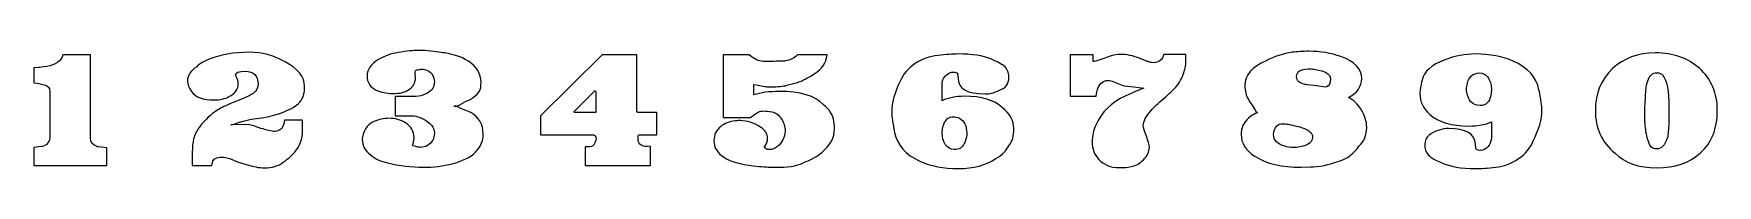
# Model space of a CAD drawing. Header units: centimetres. Extents: x -10.2 to 10.2, y -0.7 to 0.7.
import ezdxf

# ---------------------------------------------------------------- set-up
doc = ezdxf.new("R2010")
doc.units = ezdxf.units.CM
doc.header["$MEASUREMENT"] = 0
doc.layers.add('Layer 1', color=7, linetype='Continuous')

msp = doc.modelspace()

# ---------------------------------------------------------------- linework, layer by layer
at = {"layer": 'Layer 1'}
for points, knots in [([(-10.11903, 0.31695), (-10.11903, 0.31695), (-10.15967, 0.32189), (-10.15967, 0.32189), (-10.15967, 0.32189), (-10.15967, 0.32189), (-10.15967, 0.5028), (-10.15967, 0.5028), (-10.15967, 0.5028), (-10.15967, 0.5028), (-10.10534, 0.5052), (-10.10534, 0.5052), (-10.10534, 0.5052), (-10.08615, 0.50618), (-10.052, 0.5107), (-10.00261, 0.51846), (-10.00261, 0.51846), (-9.89438, 0.5361), (-9.82905, 0.58281), (-9.80647, 0.6583), (-9.80647, 0.6583), (-9.80647, 0.6583), (-9.47528, 0.6583), (-9.47528, 0.6583), (-9.47528, 0.6583), (-9.47528, 0.6583), (-9.47528, -0.34768), (-9.47528, -0.34768), (-9.47528, -0.34768), (-9.47528, -0.39199), (-9.451, -0.42402), (-9.40248, -0.44406), (-9.40248, -0.44406), (-9.3988, -0.44674), (-9.39443, -0.44886), (-9.38949, -0.45013), (-9.38949, -0.45013), (-9.38949, -0.45013), (-9.38284, -0.45013), (-9.38284, -0.45013), (-9.38284, -0.45013), (-9.38284, -0.45013), (-9.34474, -0.45535), (-9.34474, -0.45535), (-9.34474, -0.45535), (-9.34474, -0.45535), (-9.2787, -0.46381), (-9.2787, -0.46381), (-9.2787, -0.46381), (-9.2787, -0.46381), (-9.2787, -0.6752), (-9.2787, -0.6752), (-9.2787, -0.6752), (-9.2787, -0.6752), (-10.15798, -0.6752), (-10.15798, -0.6752), (-10.15798, -0.6752), (-10.15798, -0.6752), (-10.15798, -0.45676), (-10.15798, -0.45676), (-10.15798, -0.45676), (-10.15798, -0.45676), (-10.09998, -0.45041), (-10.09998, -0.45041), (-10.09998, -0.45041), (-10.09998, -0.45041), (-10.06061, -0.44702), (-10.06061, -0.44702), (-10.06061, -0.44702), (-10.06061, -0.44702), (-10.05384, -0.44434), (-10.05384, -0.44434), (-10.05384, -0.44434), (-10.05384, -0.44434), (-10.03197, -0.43813), (-10.03197, -0.43813), (-10.03197, -0.43813), (-9.98822, -0.41781), (-9.96635, -0.38479), (-9.96635, -0.33921), (-9.96635, -0.33921), (-9.96635, -0.33921), (-9.96635, 0.2258), (-9.96635, 0.2258), (-9.96635, 0.2258), (-9.96635, 0.25938), (-9.98681, 0.28266), (-10.02787, 0.29579), (-10.02787, 0.29579), (-10.02787, 0.29579), (-10.04819, 0.302), (-10.04819, 0.302), (-10.04819, 0.302), (-10.04819, 0.302), (-10.06499, 0.30623), (-10.06499, 0.30623), (-10.06499, 0.30623), (-10.06499, 0.30623), (-10.08305, 0.30947), (-10.08305, 0.30947), (-10.08305, 0.30947), (-10.08305, 0.30947), (-10.11903, 0.31695), (-10.11903, 0.31695)], [0, 0, 0, 0, 0.03703704, 0.03703704, 0.03703704, 0.03703704, 0.07407407, 0.07407407, 0.07407407, 0.07407407, 0.11111111, 0.11111111, 0.11111111, 0.11111111, 0.14814815, 0.14814815, 0.14814815, 0.14814815, 0.18518519, 0.18518519, 0.18518519, 0.18518519, 0.22222222, 0.22222222, 0.22222222, 0.22222222, 0.25925926, 0.25925926, 0.25925926, 0.25925926, 0.2962963, 0.2962963, 0.2962963, 0.2962963, 0.33333333, 0.33333333, 0.33333333, 0.33333333, 0.37037037, 0.37037037, 0.37037037, 0.37037037, 0.40740741, 0.40740741, 0.40740741, 0.40740741, 0.44444444, 0.44444444, 0.44444444, 0.44444444, 0.48148148, 0.48148148, 0.48148148, 0.48148148, 0.51851852, 0.51851852, 0.51851852, 0.51851852, 0.55555556, 0.55555556, 0.55555556, 0.55555556, 0.59259259, 0.59259259, 0.59259259, 0.59259259, 0.62962963, 0.62962963, 0.62962963, 0.62962963, 0.66666667, 0.66666667, 0.66666667, 0.66666667, 0.7037037, 0.7037037, 0.7037037, 0.7037037, 0.74074074, 0.74074074, 0.74074074, 0.74074074, 0.77777778, 0.77777778, 0.77777778, 0.77777778, 0.81481481, 0.81481481, 0.81481481, 0.81481481, 0.85185185, 0.85185185, 0.85185185, 0.85185185, 0.88888889, 0.88888889, 0.88888889, 0.88888889, 0.92592593, 0.92592593, 0.92592593, 0.92592593, 1, 1, 1, 1]), ([(-7.67583, -0.15408), (-7.72481, -0.17115), (-7.75894, -0.18187), (-7.77828, -0.18625), (-7.77828, -0.18625), (-7.77828, -0.18625), (-7.56987, -0.18272), (-7.56987, -0.18272), (-7.56987, -0.18272), (-7.55688, -0.18272), (-7.53063, -0.18865), (-7.49139, -0.2005), (-7.49139, -0.2005), (-7.49139, -0.2005), (-7.48435, -0.20403), (-7.48435, -0.20403), (-7.48435, -0.20403), (-7.48435, -0.20403), (-7.41633, -0.2283), (-7.41633, -0.2283), (-7.41633, -0.2283), (-7.41633, -0.2283), (-7.3891, -0.23479), (-7.3891, -0.23479), (-7.3891, -0.23479), (-7.3891, -0.23479), (-7.37429, -0.24029), (-7.37429, -0.24029), (-7.37429, -0.24029), (-7.37429, -0.24029), (-7.32447, -0.25314), (-7.32447, -0.25314), (-7.32447, -0.25314), (-7.29187, -0.2616), (-7.26575, -0.26569), (-7.24602, -0.26569), (-7.24602, -0.26569), (-7.21469, -0.26005), (-7.19167, -0.25088), (-7.17672, -0.23846), (-7.17672, -0.23846), (-7.16177, -0.2259), (-7.14934, -0.20361), (-7.13934, -0.17143), (-7.13934, -0.17143), (-7.13934, -0.17143), (-7.13227, -0.12952), (-7.13227, -0.12952), (-7.13227, -0.12952), (-7.13227, -0.12952), (-6.91468, -0.12952), (-6.91468, -0.12952), (-6.91468, -0.12952), (-6.91468, -0.12952), (-6.91468, -0.25469), (-6.91468, -0.25469), (-6.91468, -0.25469), (-6.91468, -0.35163), (-6.94643, -0.4394), (-7.00993, -0.518), (-7.00993, -0.518), (-7.03054, -0.54312), (-7.07626, -0.58277), (-7.14738, -0.63682), (-7.14738, -0.63682), (-7.2058, -0.68127), (-7.28171, -0.70342), (-7.37497, -0.70342), (-7.37497, -0.70342), (-7.43665, -0.70342), (-7.50989, -0.68987), (-7.59455, -0.66278), (-7.59455, -0.66278), (-7.59455, -0.66278), (-7.71126, -0.62553), (-7.71126, -0.62553), (-7.71126, -0.62553), (-7.71126, -0.62553), (-7.72706, -0.61763), (-7.72706, -0.61763), (-7.72706, -0.61763), (-7.72706, -0.61763), (-7.76359, -0.60267), (-7.76359, -0.60267), (-7.76359, -0.60267), (-7.81058, -0.58348), (-7.85165, -0.57388), (-7.88652, -0.57388), (-7.88652, -0.57388), (-7.95396, -0.57388), (-7.99278, -0.59618), (-8.00307, -0.64063), (-8.00307, -0.64063), (-8.00307, -0.64063), (-8.01098, -0.6752), (-8.01098, -0.6752), (-8.01098, -0.6752), (-8.01098, -0.6752), (-8.24564, -0.6752), (-8.24564, -0.6752), (-8.24564, -0.6752), (-8.24564, -0.6752), (-8.24564, -0.51687), (-8.24564, -0.51687), (-8.24564, -0.51687), (-8.24564, -0.51687), (-8.24395, -0.46184), (-8.24395, -0.46184), (-8.24395, -0.46184), (-8.24056, -0.36109), (-8.2105, -0.27557), (-8.15391, -0.20516), (-8.15391, -0.20516), (-8.08549, -0.12106), (-8.01789, -0.05685), (-7.95087, -0.01268), (-7.95087, -0.01268), (-7.91531, 0.01074), (-7.86181, 0.03784), (-7.79042, 0.06832), (-7.79042, 0.06832), (-7.79042, 0.06832), (-7.71211, 0.10176), (-7.71211, 0.10176), (-7.71211, 0.10176), (-7.71211, 0.10176), (-7.69036, 0.10896), (-7.69036, 0.10896), (-7.69036, 0.10896), (-7.69036, 0.10896), (-7.63829, 0.12885), (-7.63829, 0.12885), (-7.63829, 0.12885), (-7.63829, 0.12885), (-7.59455, 0.14917), (-7.59455, 0.14917), (-7.59455, 0.14917), (-7.59455, 0.14917), (-7.55828, 0.16596), (-7.55828, 0.16596), (-7.55828, 0.16596), (-7.48703, 0.20054), (-7.45147, 0.24682), (-7.45147, 0.30482), (-7.45147, 0.30482), (-7.45147, 0.40966), (-7.50282, 0.46216), (-7.60569, 0.46216), (-7.60569, 0.46216), (-7.6843, 0.46216), (-7.72354, 0.44663), (-7.72354, 0.41545), (-7.72354, 0.41545), (-7.72354, 0.41545), (-7.70517, 0.37424), (-7.70517, 0.37424), (-7.70517, 0.37424), (-7.70517, 0.37424), (-7.6929, 0.33614), (-7.6929, 0.33614), (-7.6929, 0.33614), (-7.6912, 0.33078), (-7.69023, 0.32584), (-7.69023, 0.32147), (-7.69023, 0.32147), (-7.69023, 0.32147), (-7.69023, 0.31314), (-7.69023, 0.31314), (-7.69023, 0.31314), (-7.69023, 0.24428), (-7.72833, 0.19151), (-7.80439, 0.15524), (-7.80439, 0.15524), (-7.85096, 0.12871), (-7.90922, 0.11545), (-7.97949, 0.11545), (-7.97949, 0.11545), (-8.11496, 0.11545), (-8.20698, 0.14861), (-8.2558, 0.21521), (-8.2558, 0.21521), (-8.28784, 0.2591), (-8.30377, 0.30228), (-8.30377, 0.34489), (-8.30377, 0.34489), (-8.30377, 0.41037), (-8.26596, 0.46752), (-8.19018, 0.5162), (-8.19018, 0.5162), (-8.17423, 0.54019), (-8.12795, 0.56855), (-8.0512, 0.60129), (-8.0512, 0.60129), (-7.91277, 0.66098), (-7.74611, 0.69076), (-7.55108, 0.69076), (-7.55108, 0.69076), (-7.40757, 0.69076), (-7.26605, 0.65252), (-7.12635, 0.57589), (-7.12635, 0.57589), (-6.96873, 0.48953), (-6.88983, 0.39132), (-6.88983, 0.28153), (-6.88983, 0.28153), (-6.88983, 0.20223), (-6.90634, 0.14155), (-6.93952, 0.09922), (-6.93952, 0.09922), (-6.97014, 0.05872), (-7.02461, 0.02133), (-7.10277, -0.01325), (-7.10277, -0.01325), (-7.18844, -0.0505), (-7.27396, -0.07632), (-7.35905, -0.091), (-7.35905, -0.091), (-7.35905, -0.091), (-7.40604, -0.09876), (-7.40604, -0.09876), (-7.40604, -0.09876), (-7.40604, -0.09876), (-7.50142, -0.11217), (-7.50142, -0.11217), (-7.50142, -0.11217), (-7.50142, -0.11217), (-7.55222, -0.12091), (-7.55222, -0.12091), (-7.55222, -0.12091), (-7.55222, -0.12091), (-7.63011, -0.13884), (-7.63011, -0.13884), (-7.63011, -0.13884), (-7.63011, -0.13884), (-7.67583, -0.15408), (-7.67583, -0.15408)], [0, 0, 0, 0, 0.01666667, 0.01666667, 0.01666667, 0.01666667, 0.03333333, 0.03333333, 0.03333333, 0.03333333, 0.05, 0.05, 0.05, 0.05, 0.06666667, 0.06666667, 0.06666667, 0.06666667, 0.08333333, 0.08333333, 0.08333333, 0.08333333, 0.1, 0.1, 0.1, 0.1, 0.11666667, 0.11666667, 0.11666667, 0.11666667, 0.13333333, 0.13333333, 0.13333333, 0.13333333, 0.15, 0.15, 0.15, 0.15, 0.16666667, 0.16666667, 0.16666667, 0.16666667, 0.18333333, 0.18333333, 0.18333333, 0.18333333, 0.2, 0.2, 0.2, 0.2, 0.21666667, 0.21666667, 0.21666667, 0.21666667, 0.23333333, 0.23333333, 0.23333333, 0.23333333, 0.25, 0.25, 0.25, 0.25, 0.26666667, 0.26666667, 0.26666667, 0.26666667, 0.28333333, 0.28333333, 0.28333333, 0.28333333, 0.3, 0.3, 0.3, 0.3, 0.31666667, 0.31666667, 0.31666667, 0.31666667, 0.33333333, 0.33333333, 0.33333333, 0.33333333, 0.35, 0.35, 0.35, 0.35, 0.36666667, 0.36666667, 0.36666667, 0.36666667, 0.38333333, 0.38333333, 0.38333333, 0.38333333, 0.4, 0.4, 0.4, 0.4, 0.41666667, 0.41666667, 0.41666667, 0.41666667, 0.43333333, 0.43333333, 0.43333333, 0.43333333, 0.45, 0.45, 0.45, 0.45, 0.46666667, 0.46666667, 0.46666667, 0.46666667, 0.48333333, 0.48333333, 0.48333333, 0.48333333, 0.5, 0.5, 0.5, 0.5, 0.51666667, 0.51666667, 0.51666667, 0.51666667, 0.53333333, 0.53333333, 0.53333333, 0.53333333, 0.55, 0.55, 0.55, 0.55, 0.56666667, 0.56666667, 0.56666667, 0.56666667, 0.58333333, 0.58333333, 0.58333333, 0.58333333, 0.6, 0.6, 0.6, 0.6, 0.61666667, 0.61666667, 0.61666667, 0.61666667, 0.63333333, 0.63333333, 0.63333333, 0.63333333, 0.65, 0.65, 0.65, 0.65, 0.66666667, 0.66666667, 0.66666667, 0.66666667, 0.68333333, 0.68333333, 0.68333333, 0.68333333, 0.7, 0.7, 0.7, 0.7, 0.71666667, 0.71666667, 0.71666667, 0.71666667, 0.73333333, 0.73333333, 0.73333333, 0.73333333, 0.75, 0.75, 0.75, 0.75, 0.76666667, 0.76666667, 0.76666667, 0.76666667, 0.78333333, 0.78333333, 0.78333333, 0.78333333, 0.8, 0.8, 0.8, 0.8, 0.81666667, 0.81666667, 0.81666667, 0.81666667, 0.83333333, 0.83333333, 0.83333333, 0.83333333, 0.85, 0.85, 0.85, 0.85, 0.86666667, 0.86666667, 0.86666667, 0.86666667, 0.88333333, 0.88333333, 0.88333333, 0.88333333, 0.9, 0.9, 0.9, 0.9, 0.91666667, 0.91666667, 0.91666667, 0.91666667, 0.93333333, 0.93333333, 0.93333333, 0.93333333, 0.95, 0.95, 0.95, 0.95, 0.96666667, 0.96666667, 0.96666667, 0.96666667, 1, 1, 1, 1]), ([(-5.46265, -0.11118), (-5.50527, -0.08931), (-5.54252, -0.0783), (-5.57441, -0.0783), (-5.57441, -0.0783), (-5.57441, -0.0783), (-5.79695, -0.0783), (-5.79695, -0.0783), (-5.79695, -0.0783), (-5.79695, -0.0783), (-5.79695, 0.15736), (-5.79695, 0.15736), (-5.79695, 0.15736), (-5.79695, 0.15736), (-5.54744, 0.15736), (-5.54744, 0.15736), (-5.54744, 0.15736), (-5.54744, 0.15736), (-5.51048, 0.16032), (-5.51048, 0.16032), (-5.51048, 0.16032), (-5.47916, 0.16244), (-5.44457, 0.17514), (-5.4069, 0.19856), (-5.4069, 0.19856), (-5.35118, 0.23045), (-5.32324, 0.27617), (-5.32324, 0.33572), (-5.32324, 0.33572), (-5.32324, 0.36324), (-5.33128, 0.39019), (-5.34721, 0.41658), (-5.34721, 0.41658), (-5.36316, 0.44297), (-5.38377, 0.46117), (-5.40875, 0.47119), (-5.40875, 0.47119), (-5.43386, 0.48121), (-5.45558, 0.48615), (-5.47408, 0.48615), (-5.47408, 0.48615), (-5.48297, 0.48502), (-5.48961, 0.48445), (-5.49397, 0.48445), (-5.49397, 0.48445), (-5.52077, 0.48149), (-5.53686, 0.47853), (-5.54223, 0.47584), (-5.54223, 0.47584), (-5.5521, 0.47133), (-5.55705, 0.46272), (-5.55705, 0.45016), (-5.55705, 0.45016), (-5.55705, 0.44311), (-5.5562, 0.43252), (-5.55464, 0.41813), (-5.55464, 0.41813), (-5.55295, 0.40388), (-5.5521, 0.39358), (-5.5521, 0.38737), (-5.5521, 0.38737), (-5.5521, 0.31653), (-5.58287, 0.2646), (-5.64426, 0.23172), (-5.64426, 0.23172), (-5.69082, 0.20618), (-5.74996, 0.19348), (-5.82163, 0.19348), (-5.82163, 0.19348), (-5.9032, 0.19348), (-5.9712, 0.20675), (-6.02539, 0.23313), (-6.02539, 0.23313), (-6.09921, 0.2694), (-6.13604, 0.32641), (-6.13604, 0.40444), (-6.13604, 0.40444), (-6.13604, 0.48191), (-6.0896, 0.54838), (-5.9966, 0.60341), (-5.9966, 0.60341), (-5.9262, 0.64546), (-5.84775, 0.67312), (-5.76139, 0.68681), (-5.76139, 0.68681), (-5.65513, 0.7036), (-5.57512, 0.71192), (-5.5212, 0.71192), (-5.5212, 0.71192), (-5.5212, 0.71192), (-5.43838, 0.71192), (-5.43838, 0.71192), (-5.43838, 0.71192), (-5.43838, 0.71192), (-5.26693, 0.69174), (-5.26693, 0.69174), (-5.26693, 0.69174), (-5.20314, 0.68398), (-5.14586, 0.67326), (-5.09506, 0.65971), (-5.09506, 0.65971), (-4.94843, 0.61964), (-4.84979, 0.55585), (-4.79915, 0.46851), (-4.79915, 0.46851), (-4.77317, 0.42377), (-4.7602, 0.37749), (-4.7602, 0.32965), (-4.7602, 0.32965), (-4.7602, 0.28139), (-4.76669, 0.24555), (-4.77952, 0.22213), (-4.77952, 0.22213), (-4.79251, 0.1987), (-4.8182, 0.17246), (-4.85672, 0.14325), (-4.85672, 0.14325), (-4.86037, 0.14042), (-4.86871, 0.1352), (-4.88154, 0.12758), (-4.88154, 0.12758), (-4.88154, 0.12758), (-4.89115, 0.1218), (-4.89115, 0.1218), (-4.89115, 0.1218), (-4.89115, 0.1218), (-4.96324, 0.08737), (-4.96324, 0.08737), (-4.96324, 0.08737), (-4.96324, 0.08737), (-4.96735, 0.08511), (-4.96735, 0.08511), (-4.96735, 0.08511), (-4.96735, 0.08511), (-5.02378, 0.05209), (-5.02378, 0.05209), (-5.02378, 0.05209), (-5.03622, 0.04404), (-5.05722, 0.03882), (-5.08715, 0.03614), (-5.08715, 0.03614), (-5.08715, 0.03614), (-5.07119, 0.04292), (-5.07119, 0.04292), (-5.07119, 0.04292), (-5.07119, 0.04292), (-5.04918, 0.03515), (-5.04918, 0.03515), (-5.04918, 0.03515), (-5.04918, 0.03515), (-5.02013, 0.02175), (-5.02013, 0.02175), (-5.02013, 0.02175), (-5.02013, 0.02175), (-4.98272, 0.0051), (-4.98272, 0.0051), (-4.98272, 0.0051), (-4.98272, 0.0051), (-4.88437, -0.03724), (-4.88437, -0.03724), (-4.88437, -0.03724), (-4.78476, -0.09227), (-4.73494, -0.17806), (-4.73494, -0.29434), (-4.73494, -0.29434), (-4.73494, -0.46904), (-4.85995, -0.58912), (-5.10972, -0.65431), (-5.10972, -0.65431), (-5.2174, -0.6824), (-5.33395, -0.69637), (-5.45939, -0.69637), (-5.45939, -0.69637), (-5.59981, -0.69637), (-5.74332, -0.67915), (-5.89021, -0.64472), (-5.89021, -0.64472), (-5.96908, -0.62637), (-6.03766, -0.59392), (-6.09595, -0.54735), (-6.09595, -0.54735), (-6.16128, -0.49825), (-6.19387, -0.43672), (-6.19387, -0.3625), (-6.19387, -0.3625), (-6.19387, -0.31847), (-6.18062, -0.27571), (-6.15424, -0.23409), (-6.15424, -0.23409), (-6.12783, -0.19246), (-6.09455, -0.16311), (-6.05417, -0.14589), (-6.05417, -0.14589), (-5.99224, -0.1195), (-5.93183, -0.10624), (-5.87299, -0.10624), (-5.87299, -0.10624), (-5.79539, -0.10624), (-5.72821, -0.1243), (-5.67135, -0.16014), (-5.67135, -0.16014), (-5.6029, -0.20332), (-5.56877, -0.26245), (-5.56877, -0.33752), (-5.56877, -0.33752), (-5.56877, -0.35516), (-5.5706, -0.3711), (-5.57454, -0.38522), (-5.57454, -0.38522), (-5.57454, -0.38522), (-5.58173, -0.41231), (-5.58173, -0.41231), (-5.58173, -0.41231), (-5.58173, -0.41231), (-5.58486, -0.41866), (-5.58486, -0.41866), (-5.58486, -0.41866), (-5.59189, -0.43221), (-5.57581, -0.44279), (-5.53673, -0.45027), (-5.53673, -0.45027), (-5.51696, -0.45436), (-5.50244, -0.45648), (-5.49299, -0.45648), (-5.49299, -0.45648), (-5.43005, -0.45648), (-5.38023, -0.42783), (-5.34356, -0.37068), (-5.34356, -0.37068), (-5.33001, -0.34697), (-5.32324, -0.31833), (-5.32324, -0.28489), (-5.32324, -0.28489), (-5.32324, -0.21687), (-5.36964, -0.15887), (-5.46265, -0.11118)], [0, 0, 0, 0, 0.01666667, 0.01666667, 0.01666667, 0.01666667, 0.03333333, 0.03333333, 0.03333333, 0.03333333, 0.05, 0.05, 0.05, 0.05, 0.06666667, 0.06666667, 0.06666667, 0.06666667, 0.08333333, 0.08333333, 0.08333333, 0.08333333, 0.1, 0.1, 0.1, 0.1, 0.11666667, 0.11666667, 0.11666667, 0.11666667, 0.13333333, 0.13333333, 0.13333333, 0.13333333, 0.15, 0.15, 0.15, 0.15, 0.16666667, 0.16666667, 0.16666667, 0.16666667, 0.18333333, 0.18333333, 0.18333333, 0.18333333, 0.2, 0.2, 0.2, 0.2, 0.21666667, 0.21666667, 0.21666667, 0.21666667, 0.23333333, 0.23333333, 0.23333333, 0.23333333, 0.25, 0.25, 0.25, 0.25, 0.26666667, 0.26666667, 0.26666667, 0.26666667, 0.28333333, 0.28333333, 0.28333333, 0.28333333, 0.3, 0.3, 0.3, 0.3, 0.31666667, 0.31666667, 0.31666667, 0.31666667, 0.33333333, 0.33333333, 0.33333333, 0.33333333, 0.35, 0.35, 0.35, 0.35, 0.36666667, 0.36666667, 0.36666667, 0.36666667, 0.38333333, 0.38333333, 0.38333333, 0.38333333, 0.4, 0.4, 0.4, 0.4, 0.41666667, 0.41666667, 0.41666667, 0.41666667, 0.43333333, 0.43333333, 0.43333333, 0.43333333, 0.45, 0.45, 0.45, 0.45, 0.46666667, 0.46666667, 0.46666667, 0.46666667, 0.48333333, 0.48333333, 0.48333333, 0.48333333, 0.5, 0.5, 0.5, 0.5, 0.51666667, 0.51666667, 0.51666667, 0.51666667, 0.53333333, 0.53333333, 0.53333333, 0.53333333, 0.55, 0.55, 0.55, 0.55, 0.56666667, 0.56666667, 0.56666667, 0.56666667, 0.58333333, 0.58333333, 0.58333333, 0.58333333, 0.6, 0.6, 0.6, 0.6, 0.61666667, 0.61666667, 0.61666667, 0.61666667, 0.63333333, 0.63333333, 0.63333333, 0.63333333, 0.65, 0.65, 0.65, 0.65, 0.66666667, 0.66666667, 0.66666667, 0.66666667, 0.68333333, 0.68333333, 0.68333333, 0.68333333, 0.7, 0.7, 0.7, 0.7, 0.71666667, 0.71666667, 0.71666667, 0.71666667, 0.73333333, 0.73333333, 0.73333333, 0.73333333, 0.75, 0.75, 0.75, 0.75, 0.76666667, 0.76666667, 0.76666667, 0.76666667, 0.78333333, 0.78333333, 0.78333333, 0.78333333, 0.8, 0.8, 0.8, 0.8, 0.81666667, 0.81666667, 0.81666667, 0.81666667, 0.83333333, 0.83333333, 0.83333333, 0.83333333, 0.85, 0.85, 0.85, 0.85, 0.86666667, 0.86666667, 0.86666667, 0.86666667, 0.88333333, 0.88333333, 0.88333333, 0.88333333, 0.9, 0.9, 0.9, 0.9, 0.91666667, 0.91666667, 0.91666667, 0.91666667, 0.93333333, 0.93333333, 0.93333333, 0.93333333, 0.95, 0.95, 0.95, 0.95, 0.96666667, 0.96666667, 0.96666667, 0.96666667, 1, 1, 1, 1]), ([(-3.39805, -0.3069), (-3.39805, -0.3069), (-4.04138, -0.3069), (-4.04138, -0.3069), (-4.04138, -0.3069), (-4.04138, -0.3069), (-4.04138, -0.07519), (-4.04138, -0.07519), (-4.04138, -0.07519), (-4.04138, -0.07519), (-3.29759, 0.6583), (-3.29759, 0.6583), (-3.29759, 0.6583), (-3.29759, 0.6583), (-2.87862, 0.6583), (-2.87862, 0.6583), (-2.87862, 0.6583), (-2.87862, 0.6583), (-2.87862, -0.02129), (-2.87862, -0.02129), (-2.87862, -0.02129), (-2.8751, -0.03201), (-2.87185, -0.03738), (-2.86888, -0.03738), (-2.86888, -0.03738), (-2.86888, -0.03738), (-2.63732, -0.03738), (-2.63732, -0.03738), (-2.63732, -0.03738), (-2.63732, -0.03738), (-2.63732, -0.3069), (-2.63732, -0.3069), (-2.63732, -0.3069), (-2.63732, -0.3069), (-2.85309, -0.3069), (-2.85309, -0.3069), (-2.85309, -0.3069), (-2.86169, -0.3069), (-2.86592, -0.3196), (-2.86592, -0.34514), (-2.86592, -0.34514), (-2.86592, -0.34514), (-2.86282, -0.3711), (-2.86282, -0.3711), (-2.86282, -0.3711), (-2.85732, -0.42148), (-2.82176, -0.4466), (-2.75641, -0.4466), (-2.75641, -0.4466), (-2.75641, -0.4466), (-2.71365, -0.44039), (-2.71365, -0.44039), (-2.71365, -0.44039), (-2.71365, -0.44039), (-2.71365, -0.6752), (-2.71365, -0.6752), (-2.71365, -0.6752), (-2.71365, -0.6752), (-3.50486, -0.6752), (-3.50486, -0.6752), (-3.50486, -0.6752), (-3.50486, -0.6752), (-3.50486, -0.45224), (-3.50486, -0.45224), (-3.50486, -0.45224), (-3.50486, -0.45224), (-3.46621, -0.45224), (-3.46621, -0.45224), (-3.46621, -0.45224), (-3.40961, -0.45224), (-3.37844, -0.41767), (-3.37252, -0.34853), (-3.37252, -0.34853), (-3.37252, -0.34853), (-3.3749, -0.33315), (-3.3749, -0.33315), (-3.3749, -0.33315), (-3.3749, -0.33315), (-3.3732, -0.33399), (-3.3732, -0.33399), (-3.3732, -0.33399), (-3.38606, -0.31593), (-3.39437, -0.3069), (-3.39805, -0.3069)], [0, 0, 0, 0, 0.04545455, 0.04545455, 0.04545455, 0.04545455, 0.09090909, 0.09090909, 0.09090909, 0.09090909, 0.13636364, 0.13636364, 0.13636364, 0.13636364, 0.18181818, 0.18181818, 0.18181818, 0.18181818, 0.22727273, 0.22727273, 0.22727273, 0.22727273, 0.27272727, 0.27272727, 0.27272727, 0.27272727, 0.31818182, 0.31818182, 0.31818182, 0.31818182, 0.36363636, 0.36363636, 0.36363636, 0.36363636, 0.40909091, 0.40909091, 0.40909091, 0.40909091, 0.45454545, 0.45454545, 0.45454545, 0.45454545, 0.5, 0.5, 0.5, 0.5, 0.54545455, 0.54545455, 0.54545455, 0.54545455, 0.59090909, 0.59090909, 0.59090909, 0.59090909, 0.63636364, 0.63636364, 0.63636364, 0.63636364, 0.68181818, 0.68181818, 0.68181818, 0.68181818, 0.72727273, 0.72727273, 0.72727273, 0.72727273, 0.77272727, 0.77272727, 0.77272727, 0.77272727, 0.81818182, 0.81818182, 0.81818182, 0.81818182, 0.86363636, 0.86363636, 0.86363636, 0.86363636, 0.90909091, 0.90909091, 0.90909091, 0.90909091, 1, 1, 1, 1]), ([(-1.33358, -0.43799), (-1.33358, -0.43799), (-1.34319, -0.44476), (-1.34319, -0.44476), (-1.34319, -0.44476), (-1.33485, -0.47045), (-1.31326, -0.48329), (-1.27884, -0.48329), (-1.27884, -0.48329), (-1.24752, -0.48329), (-1.21619, -0.47115), (-1.18473, -0.44688), (-1.18473, -0.44688), (-1.15578, -0.42416), (-1.13308, -0.39665), (-1.11641, -0.36433), (-1.11641, -0.36433), (-1.09977, -0.33216), (-1.09144, -0.29716), (-1.09144, -0.25963), (-1.09144, -0.25963), (-1.09144, -0.20996), (-1.10557, -0.16198), (-1.13393, -0.11583), (-1.13393, -0.11583), (-1.16441, -0.06687), (-1.20264, -0.03822), (-1.24836, -0.0299), (-1.24836, -0.0299), (-1.29408, -0.02171), (-1.32697, -0.01748), (-1.34687, -0.01748), (-1.34687, -0.01748), (-1.37507, -0.01748), (-1.39751, -0.02185), (-1.41418, -0.0306), (-1.41418, -0.0306), (-1.42968, -0.03907), (-1.4541, -0.05629), (-1.48755, -0.08211), (-1.48755, -0.08211), (-1.48755, -0.08211), (-1.50702, -0.09721), (-1.50702, -0.09721), (-1.50702, -0.09721), (-1.50702, -0.09721), (-1.83862, -0.09721), (-1.83862, -0.09721), (-1.83862, -0.09721), (-1.83862, -0.09721), (-1.83862, 0.6583), (-1.83862, 0.6583), (-1.83862, 0.6583), (-1.83862, 0.6583), (-1.52324, 0.6583), (-1.52324, 0.6583), (-1.52324, 0.6583), (-1.46016, 0.60651), (-1.4047, 0.58069), (-1.35674, 0.58069), (-1.35674, 0.58069), (-1.35674, 0.58069), (-1.26204, 0.58069), (-1.26204, 0.58069), (-1.26204, 0.58069), (-1.16171, 0.58069), (-1.10358, 0.58252), (-1.08792, 0.58633), (-1.08792, 0.58633), (-1.03035, 0.59353), (-0.98179, 0.61752), (-0.94242, 0.6583), (-0.94242, 0.6583), (-0.94242, 0.6583), (-0.58415, 0.6583), (-0.58415, 0.6583), (-0.58415, 0.6583), (-0.58415, 0.6583), (-0.59995, 0.58789), (-0.59995, 0.58789), (-0.59995, 0.58789), (-0.62111, 0.51564), (-0.69705, 0.44579), (-0.82744, 0.37805), (-0.82744, 0.37805), (-0.88824, 0.34645), (-0.9365, 0.32598), (-0.97193, 0.31681), (-0.97193, 0.31681), (-0.97193, 0.31681), (-1.06831, 0.29184), (-1.06831, 0.29184), (-1.06831, 0.29184), (-1.11742, 0.27928), (-1.17907, 0.27307), (-1.25331, 0.27307), (-1.25331, 0.27307), (-1.25331, 0.27307), (-1.27982, 0.27307), (-1.27982, 0.27307), (-1.27982, 0.27307), (-1.29125, 0.27307), (-1.3058, 0.2742), (-1.32358, 0.27645), (-1.32358, 0.27645), (-1.32358, 0.27645), (-1.33528, 0.27801), (-1.33528, 0.27801), (-1.33528, 0.27801), (-1.33528, 0.27801), (-1.41629, 0.29311), (-1.41629, 0.29311), (-1.41629, 0.29311), (-1.41629, 0.29311), (-1.47032, 0.29974), (-1.47032, 0.29974), (-1.47032, 0.29974), (-1.47032, 0.29974), (-1.47032, 0.17584), (-1.47032, 0.17584), (-1.47032, 0.17584), (-1.37904, 0.20364), (-1.278, 0.21761), (-1.16695, 0.21761), (-1.16695, 0.21761), (-0.90559, 0.21761), (-0.72737, 0.16469), (-0.63228, 0.059), (-0.63228, 0.059), (-0.55537, 0.00171), (-0.51176, -0.06616), (-0.50147, -0.14476), (-0.50147, -0.14476), (-0.49681, -0.17919), (-0.49454, -0.20925), (-0.49454, -0.23465), (-0.49454, -0.23465), (-0.49454, -0.33851), (-0.54478, -0.43206), (-0.6454, -0.51518), (-0.6454, -0.51518), (-0.70396, -0.56358), (-0.76902, -0.6014), (-0.84069, -0.62849), (-0.84069, -0.62849), (-0.92184, -0.6728), (-1.02582, -0.69495), (-1.15256, -0.69495), (-1.15256, -0.69495), (-1.15256, -0.69495), (-1.25048, -0.69495), (-1.25048, -0.69495), (-1.25048, -0.69495), (-1.30183, -0.69495), (-1.37663, -0.68945), (-1.47527, -0.6783), (-1.47527, -0.6783), (-1.79179, -0.64288), (-1.95012, -0.54213), (-1.95012, -0.3759), (-1.95012, -0.3759), (-1.95012, -0.30591), (-1.92286, -0.24862), (-1.86855, -0.20389), (-1.86855, -0.20389), (-1.82113, -0.16706), (-1.76242, -0.14519), (-1.69215, -0.13827), (-1.69215, -0.13827), (-1.68114, -0.13573), (-1.66902, -0.13446), (-1.65574, -0.13446), (-1.65574, -0.13446), (-1.65574, -0.13446), (-1.62923, -0.13446), (-1.62923, -0.13446), (-1.62923, -0.13446), (-1.55189, -0.13446), (-1.47146, -0.16028), (-1.38793, -0.21165), (-1.38793, -0.21165), (-1.33049, -0.24721), (-1.3017, -0.2942), (-1.3017, -0.35262), (-1.3017, -0.35262), (-1.3017, -0.38296), (-1.31229, -0.41146), (-1.33358, -0.43799)], [0, 0, 0, 0, 0.02083333, 0.02083333, 0.02083333, 0.02083333, 0.04166667, 0.04166667, 0.04166667, 0.04166667, 0.0625, 0.0625, 0.0625, 0.0625, 0.08333333, 0.08333333, 0.08333333, 0.08333333, 0.10416667, 0.10416667, 0.10416667, 0.10416667, 0.125, 0.125, 0.125, 0.125, 0.14583333, 0.14583333, 0.14583333, 0.14583333, 0.16666667, 0.16666667, 0.16666667, 0.16666667, 0.1875, 0.1875, 0.1875, 0.1875, 0.20833333, 0.20833333, 0.20833333, 0.20833333, 0.22916667, 0.22916667, 0.22916667, 0.22916667, 0.25, 0.25, 0.25, 0.25, 0.27083333, 0.27083333, 0.27083333, 0.27083333, 0.29166667, 0.29166667, 0.29166667, 0.29166667, 0.3125, 0.3125, 0.3125, 0.3125, 0.33333333, 0.33333333, 0.33333333, 0.33333333, 0.35416667, 0.35416667, 0.35416667, 0.35416667, 0.375, 0.375, 0.375, 0.375, 0.39583333, 0.39583333, 0.39583333, 0.39583333, 0.41666667, 0.41666667, 0.41666667, 0.41666667, 0.4375, 0.4375, 0.4375, 0.4375, 0.45833333, 0.45833333, 0.45833333, 0.45833333, 0.47916667, 0.47916667, 0.47916667, 0.47916667, 0.5, 0.5, 0.5, 0.5, 0.52083333, 0.52083333, 0.52083333, 0.52083333, 0.54166667, 0.54166667, 0.54166667, 0.54166667, 0.5625, 0.5625, 0.5625, 0.5625, 0.58333333, 0.58333333, 0.58333333, 0.58333333, 0.60416667, 0.60416667, 0.60416667, 0.60416667, 0.625, 0.625, 0.625, 0.625, 0.64583333, 0.64583333, 0.64583333, 0.64583333, 0.66666667, 0.66666667, 0.66666667, 0.66666667, 0.6875, 0.6875, 0.6875, 0.6875, 0.70833333, 0.70833333, 0.70833333, 0.70833333, 0.72916667, 0.72916667, 0.72916667, 0.72916667, 0.75, 0.75, 0.75, 0.75, 0.77083333, 0.77083333, 0.77083333, 0.77083333, 0.79166667, 0.79166667, 0.79166667, 0.79166667, 0.8125, 0.8125, 0.8125, 0.8125, 0.83333333, 0.83333333, 0.83333333, 0.83333333, 0.85416667, 0.85416667, 0.85416667, 0.85416667, 0.875, 0.875, 0.875, 0.875, 0.89583333, 0.89583333, 0.89583333, 0.89583333, 0.91666667, 0.91666667, 0.91666667, 0.91666667, 0.9375, 0.9375, 0.9375, 0.9375, 0.95833333, 0.95833333, 0.95833333, 0.95833333, 1, 1, 1, 1]), ([(0.80383, 0.31244), (0.80383, 0.31244), (0.80256, 0.29409), (0.80256, 0.29409), (0.80256, 0.29409), (0.80256, 0.29409), (0.80256, 0.10613), (0.80256, 0.10613), (0.80256, 0.10613), (0.88087, 0.14169), (0.97088, 0.15947), (1.07264, 0.15947), (1.07264, 0.15947), (1.28063, 0.15947), (1.43274, 0.11404), (1.52913, 0.02302), (1.52913, 0.02302), (1.62226, -0.04598), (1.66883, -0.13079), (1.66883, -0.23155), (1.66883, -0.23155), (1.66883, -0.31988), (1.65118, -0.38465), (1.61578, -0.42557), (1.61578, -0.42557), (1.58064, -0.49599), (1.5263, -0.55088), (1.45306, -0.59025), (1.45306, -0.59025), (1.33453, -0.67139), (1.18229, -0.71189), (0.99615, -0.71189), (0.99615, -0.71189), (0.82076, -0.71189), (0.66667, -0.68211), (0.53416, -0.62256), (0.53416, -0.62256), (0.36398, -0.54594), (0.26294, -0.43122), (0.23076, -0.27839), (0.23076, -0.27839), (0.20735, -0.16678), (0.19563, -0.08408), (0.19563, -0.03046), (0.19563, -0.03046), (0.19563, 0.08172), (0.23034, 0.20646), (0.29964, 0.34376), (0.29964, 0.34376), (0.33194, 0.42533), (0.39163, 0.49546), (0.47871, 0.55388), (0.47871, 0.55388), (0.56152, 0.60835), (0.65296, 0.64123), (0.75316, 0.65266), (0.75316, 0.65266), (0.85336, 0.66395), (0.93337, 0.66959), (0.99319, 0.66959), (0.99319, 0.66959), (1.16591, 0.66959), (1.29812, 0.64969), (1.39014, 0.61004), (1.39014, 0.61004), (1.42951, 0.59254), (1.45872, 0.57914), (1.47761, 0.56968), (1.47761, 0.56968), (1.50656, 0.55571), (1.53027, 0.54118), (1.5486, 0.52636), (1.5486, 0.52636), (1.58924, 0.49292), (1.60969, 0.44805), (1.60969, 0.39146), (1.60969, 0.39146), (1.60969, 0.34659), (1.60038, 0.3123), (1.58162, 0.28845), (1.58162, 0.28845), (1.56286, 0.26474), (1.529, 0.24358), (1.48002, 0.22495), (1.48002, 0.22495), (1.4271, 0.20054), (1.3749, 0.1884), (1.32368, 0.1884), (1.32368, 0.1884), (1.10537, 0.1884), (0.99615, 0.25148), (0.99615, 0.37777), (0.99615, 0.37777), (0.99615, 0.37777), (0.9912, 0.42575), (0.9912, 0.42575), (0.9912, 0.42575), (0.9912, 0.42575), (0.9912, 0.43901), (0.9912, 0.43901), (0.9912, 0.43901), (0.99348, 0.43718), (0.99036, 0.43831), (0.98189, 0.44198), (0.98189, 0.44198), (0.97358, 0.44579), (0.9658, 0.44819), (0.95861, 0.44932), (0.95861, 0.44932), (0.94649, 0.45129), (0.93815, 0.45228), (0.93337, 0.45228), (0.93337, 0.45228), (0.91487, 0.45228), (0.89357, 0.44381), (0.86971, 0.42688), (0.86971, 0.42688), (0.84574, 0.40995), (0.82923, 0.39217), (0.82034, 0.37382), (0.82034, 0.37382), (0.81145, 0.35548), (0.80594, 0.33502), (0.80383, 0.31244)], [0, 0, 0, 0, 0.03125, 0.03125, 0.03125, 0.03125, 0.0625, 0.0625, 0.0625, 0.0625, 0.09375, 0.09375, 0.09375, 0.09375, 0.125, 0.125, 0.125, 0.125, 0.15625, 0.15625, 0.15625, 0.15625, 0.1875, 0.1875, 0.1875, 0.1875, 0.21875, 0.21875, 0.21875, 0.21875, 0.25, 0.25, 0.25, 0.25, 0.28125, 0.28125, 0.28125, 0.28125, 0.3125, 0.3125, 0.3125, 0.3125, 0.34375, 0.34375, 0.34375, 0.34375, 0.375, 0.375, 0.375, 0.375, 0.40625, 0.40625, 0.40625, 0.40625, 0.4375, 0.4375, 0.4375, 0.4375, 0.46875, 0.46875, 0.46875, 0.46875, 0.5, 0.5, 0.5, 0.5, 0.53125, 0.53125, 0.53125, 0.53125, 0.5625, 0.5625, 0.5625, 0.5625, 0.59375, 0.59375, 0.59375, 0.59375, 0.625, 0.625, 0.625, 0.625, 0.65625, 0.65625, 0.65625, 0.65625, 0.6875, 0.6875, 0.6875, 0.6875, 0.71875, 0.71875, 0.71875, 0.71875, 0.75, 0.75, 0.75, 0.75, 0.78125, 0.78125, 0.78125, 0.78125, 0.8125, 0.8125, 0.8125, 0.8125, 0.84375, 0.84375, 0.84375, 0.84375, 0.875, 0.875, 0.875, 0.875, 0.90625, 0.90625, 0.90625, 0.90625, 0.9375, 0.9375, 0.9375, 0.9375, 1, 1, 1, 1]), ([(2.66379, 0.16018), (2.66379, 0.16018), (2.34785, 0.16018), (2.34785, 0.16018), (2.34785, 0.16018), (2.34785, 0.16018), (2.34785, 0.6583), (2.34785, 0.6583), (2.34785, 0.6583), (2.34785, 0.6583), (2.62725, 0.6583), (2.62725, 0.6583), (2.62725, 0.6583), (2.62725, 0.6583), (2.62725, 0.57744), (2.62725, 0.57744), (2.62725, 0.57744), (2.6267, 0.57787), (2.62823, 0.57801), (2.63191, 0.57801), (2.63191, 0.57801), (2.63797, 0.57801), (2.64728, 0.57998), (2.66014, 0.58394), (2.66014, 0.58394), (2.66014, 0.58394), (2.74465, 0.60962), (2.74465, 0.60962), (2.74465, 0.60962), (2.74465, 0.60962), (2.75566, 0.61597), (2.75566, 0.61597), (2.75566, 0.61597), (2.75566, 0.61597), (2.84569, 0.64631), (2.84569, 0.64631), (2.84569, 0.64631), (2.88295, 0.65901), (2.92076, 0.66536), (2.95915, 0.66536), (2.95915, 0.66536), (3.02984, 0.66536), (3.10829, 0.64842), (3.19452, 0.6147), (3.19452, 0.6147), (3.19452, 0.6147), (3.28186, 0.58027), (3.28186, 0.58027), (3.28186, 0.58027), (3.28186, 0.58027), (3.29104, 0.57843), (3.29104, 0.57843), (3.29104, 0.57843), (3.30755, 0.56926), (3.32872, 0.56474), (3.35454, 0.56474), (3.35454, 0.56474), (3.42283, 0.56474), (3.46405, 0.59819), (3.47845, 0.66536), (3.47845, 0.66536), (3.47845, 0.66536), (3.74697, 0.66155), (3.74697, 0.66155), (3.74697, 0.66155), (3.74697, 0.66155), (3.74697, 0.57011), (3.74697, 0.57011), (3.74697, 0.57011), (3.74697, 0.54555), (3.7385, 0.50378), (3.72157, 0.44508), (3.72157, 0.44508), (3.70294, 0.38243), (3.66963, 0.32288), (3.62153, 0.26672), (3.62153, 0.26672), (3.59317, 0.23398), (3.54546, 0.18911), (3.47815, 0.13238), (3.47815, 0.13238), (3.41098, 0.07551), (3.36131, 0.02895), (3.32914, -0.0076), (3.32914, -0.0076), (3.2645, -0.08183), (3.23207, -0.14392), (3.23207, -0.19373), (3.23207, -0.19373), (3.23207, -0.22209), (3.24434, -0.26471), (3.2686, -0.32172), (3.2686, -0.32172), (3.29303, -0.37872), (3.30514, -0.42303), (3.30514, -0.4545), (3.30514, -0.4545), (3.30514, -0.50897), (3.28117, -0.55963), (3.23318, -0.60634), (3.23318, -0.60634), (3.18534, -0.65319), (3.13555, -0.68056), (3.08403, -0.6886), (3.08403, -0.6886), (3.03238, -0.69665), (3.00034, -0.7006), (2.98764, -0.7006), (2.98764, -0.7006), (2.98764, -0.7006), (2.93785, -0.7006), (2.93785, -0.7006), (2.93785, -0.7006), (2.83752, -0.7006), (2.75539, -0.66617), (2.69118, -0.59731), (2.69118, -0.59731), (2.64051, -0.54312), (2.61527, -0.47383), (2.61527, -0.38959), (2.61527, -0.38959), (2.61527, -0.31861), (2.6295, -0.25172), (2.65816, -0.18879), (2.65816, -0.18879), (2.72928, -0.03159), (2.84456, 0.08341), (3.00373, 0.15623), (3.00373, 0.15623), (3.00373, 0.15623), (3.1093, 0.20421), (3.1093, 0.20421), (3.1093, 0.20421), (3.13369, 0.21465), (3.17603, 0.23285), (3.23643, 0.25853), (3.23643, 0.25853), (3.23643, 0.25853), (3.11578, 0.27349), (3.11578, 0.27349), (3.11578, 0.27349), (3.11578, 0.27349), (2.99611, 0.28676), (2.99611, 0.28676), (2.99611, 0.28676), (2.99611, 0.28676), (2.87631, 0.33572), (2.87631, 0.33572), (2.87631, 0.33572), (2.85149, 0.34602), (2.82821, 0.35124), (2.80662, 0.35124), (2.80662, 0.35124), (2.73804, 0.35124), (2.69316, 0.30411), (2.67184, 0.20971), (2.67184, 0.20971), (2.67184, 0.20971), (2.66705, 0.18868), (2.66705, 0.18868), (2.66705, 0.18868), (2.66705, 0.18868), (2.66379, 0.16018), (2.66379, 0.16018)], [0, 0, 0, 0, 0.02380952, 0.02380952, 0.02380952, 0.02380952, 0.04761905, 0.04761905, 0.04761905, 0.04761905, 0.07142857, 0.07142857, 0.07142857, 0.07142857, 0.0952381, 0.0952381, 0.0952381, 0.0952381, 0.11904762, 0.11904762, 0.11904762, 0.11904762, 0.14285714, 0.14285714, 0.14285714, 0.14285714, 0.16666667, 0.16666667, 0.16666667, 0.16666667, 0.19047619, 0.19047619, 0.19047619, 0.19047619, 0.21428571, 0.21428571, 0.21428571, 0.21428571, 0.23809524, 0.23809524, 0.23809524, 0.23809524, 0.26190476, 0.26190476, 0.26190476, 0.26190476, 0.28571429, 0.28571429, 0.28571429, 0.28571429, 0.30952381, 0.30952381, 0.30952381, 0.30952381, 0.33333333, 0.33333333, 0.33333333, 0.33333333, 0.35714286, 0.35714286, 0.35714286, 0.35714286, 0.38095238, 0.38095238, 0.38095238, 0.38095238, 0.4047619, 0.4047619, 0.4047619, 0.4047619, 0.42857143, 0.42857143, 0.42857143, 0.42857143, 0.45238095, 0.45238095, 0.45238095, 0.45238095, 0.47619048, 0.47619048, 0.47619048, 0.47619048, 0.5, 0.5, 0.5, 0.5, 0.52380952, 0.52380952, 0.52380952, 0.52380952, 0.54761905, 0.54761905, 0.54761905, 0.54761905, 0.57142857, 0.57142857, 0.57142857, 0.57142857, 0.5952381, 0.5952381, 0.5952381, 0.5952381, 0.61904762, 0.61904762, 0.61904762, 0.61904762, 0.64285714, 0.64285714, 0.64285714, 0.64285714, 0.66666667, 0.66666667, 0.66666667, 0.66666667, 0.69047619, 0.69047619, 0.69047619, 0.69047619, 0.71428571, 0.71428571, 0.71428571, 0.71428571, 0.73809524, 0.73809524, 0.73809524, 0.73809524, 0.76190476, 0.76190476, 0.76190476, 0.76190476, 0.78571429, 0.78571429, 0.78571429, 0.78571429, 0.80952381, 0.80952381, 0.80952381, 0.80952381, 0.83333333, 0.83333333, 0.83333333, 0.83333333, 0.85714286, 0.85714286, 0.85714286, 0.85714286, 0.88095238, 0.88095238, 0.88095238, 0.88095238, 0.9047619, 0.9047619, 0.9047619, 0.9047619, 0.92857143, 0.92857143, 0.92857143, 0.92857143, 0.95238095, 0.95238095, 0.95238095, 0.95238095, 1, 1, 1, 1]), ([(4.54678, -0.06997), (4.55257, -0.06546), (4.57416, -0.05459), (4.61184, -0.03766), (4.61184, -0.03766), (4.61184, -0.03766), (4.59533, -0.02623), (4.59533, -0.02623), (4.59533, -0.02623), (4.59533, -0.02623), (4.57911, -0.00026), (4.57911, -0.00026), (4.57911, -0.00026), (4.57911, -0.00026), (4.57078, 0.01215), (4.57078, 0.01215), (4.57078, 0.01215), (4.57078, 0.01215), (4.5472, 0.05265), (4.5472, 0.05265), (4.5472, 0.05265), (4.5472, 0.05265), (4.5218, 0.08581), (4.5218, 0.08581), (4.5218, 0.08581), (4.5218, 0.08581), (4.50135, 0.11996), (4.50135, 0.11996), (4.50135, 0.11996), (4.47214, 0.16921), (4.45746, 0.22523), (4.45746, 0.28817), (4.45746, 0.28817), (4.45746, 0.4139), (4.54297, 0.51409), (4.714, 0.58887), (4.714, 0.58887), (4.81292, 0.64066), (4.91833, 0.67439), (5.03039, 0.69019), (5.03039, 0.69019), (5.08682, 0.69809), (5.15469, 0.70205), (5.23372, 0.70205), (5.23372, 0.70205), (5.36863, 0.70205), (5.49618, 0.68074), (5.61654, 0.63798), (5.61654, 0.63798), (5.78477, 0.57773), (5.86885, 0.48939), (5.86885, 0.37283), (5.86885, 0.37283), (5.86885, 0.28012), (5.81609, 0.20406), (5.71039, 0.14437), (5.71039, 0.14437), (5.77177, 0.11107), (5.82244, 0.06253), (5.86224, -0.00097), (5.86224, -0.00097), (5.90597, -0.07138), (5.92798, -0.14377), (5.92798, -0.21814), (5.92798, -0.21814), (5.92798, -0.30859), (5.89695, -0.38268), (5.83498, -0.44025), (5.83498, -0.44025), (5.77275, -0.52985), (5.69756, -0.58954), (5.60908, -0.61946), (5.60908, -0.61946), (5.46811, -0.66758), (5.34789, -0.69213), (5.2484, -0.69326), (5.2484, -0.69326), (5.2484, -0.69326), (5.13876, -0.69495), (5.13876, -0.69495), (5.13876, -0.69495), (4.90508, -0.69834), (4.7181, -0.65474), (4.57811, -0.56443), (4.57811, -0.56443), (4.46778, -0.4926), (4.41258, -0.40483), (4.41258, -0.30125), (4.41258, -0.30125), (4.41258, -0.22491), (4.44238, -0.1593), (4.50207, -0.1044), (4.50207, -0.1044), (4.50207, -0.1044), (4.54678, -0.06997), (4.54678, -0.06997)], [0, 0, 0, 0, 0.04, 0.04, 0.04, 0.04, 0.08, 0.08, 0.08, 0.08, 0.12, 0.12, 0.12, 0.12, 0.16, 0.16, 0.16, 0.16, 0.2, 0.2, 0.2, 0.2, 0.24, 0.24, 0.24, 0.24, 0.28, 0.28, 0.28, 0.28, 0.32, 0.32, 0.32, 0.32, 0.36, 0.36, 0.36, 0.36, 0.4, 0.4, 0.4, 0.4, 0.44, 0.44, 0.44, 0.44, 0.48, 0.48, 0.48, 0.48, 0.52, 0.52, 0.52, 0.52, 0.56, 0.56, 0.56, 0.56, 0.6, 0.6, 0.6, 0.6, 0.64, 0.64, 0.64, 0.64, 0.68, 0.68, 0.68, 0.68, 0.72, 0.72, 0.72, 0.72, 0.76, 0.76, 0.76, 0.76, 0.8, 0.8, 0.8, 0.8, 0.84, 0.84, 0.84, 0.84, 0.88, 0.88, 0.88, 0.88, 0.92, 0.92, 0.92, 0.92, 1, 1, 1, 1]), ([(7.43434, -0.35078), (7.43434, -0.35078), (7.43577, -0.33018), (7.43577, -0.33018), (7.43577, -0.33018), (7.43577, -0.33018), (7.43577, -0.14871), (7.43577, -0.14871), (7.43577, -0.14871), (7.35758, -0.18272), (7.26754, -0.19965), (7.16539, -0.19965), (7.16539, -0.19965), (6.95613, -0.19965), (6.79696, -0.15238), (6.68758, -0.05784), (6.68758, -0.05784), (6.60955, 0.00961), (6.57047, 0.09372), (6.57047, 0.19419), (6.57047, 0.19419), (6.57047, 0.2289), (6.57878, 0.28252), (6.59558, 0.35534), (6.59558, 0.35534), (6.619, 0.45665), (6.71102, 0.53779), (6.87202, 0.59861), (6.87202, 0.59861), (6.99703, 0.64588), (7.1198, 0.66959), (7.24019, 0.66959), (7.24019, 0.66959), (7.41529, 0.66959), (7.56925, 0.63982), (7.70204, 0.58013), (7.70204, 0.58013), (7.87349, 0.5035), (7.97522, 0.38906), (8.00727, 0.23694), (8.00727, 0.23694), (8.03081, 0.12448), (8.04267, 0.04263), (8.04267, -0.00887), (8.04267, -0.00887), (8.04267, -0.11894), (8.00727, -0.24255), (7.93641, -0.37957), (7.93641, -0.37957), (7.90524, -0.46226), (7.84666, -0.53324), (7.76059, -0.59251), (7.76059, -0.59251), (7.67453, -0.65192), (7.58309, -0.68663), (7.48641, -0.69665), (7.48641, -0.69665), (7.38975, -0.70681), (7.30763, -0.71189), (7.24019, -0.71189), (7.24019, -0.71189), (7.06704, -0.71189), (6.93128, -0.6886), (6.83294, -0.64218), (6.83294, -0.64218), (6.77182, -0.61748), (6.72864, -0.59533), (6.70311, -0.57557), (6.70311, -0.57557), (6.65345, -0.53677), (6.6286, -0.48907), (6.6286, -0.43249), (6.6286, -0.43249), (6.6286, -0.38056), (6.64667, -0.33893), (6.68279, -0.3076), (6.68279, -0.3076), (6.70705, -0.28573), (6.74658, -0.26598), (6.80132, -0.24848), (6.80132, -0.24848), (6.84167, -0.23564), (6.87993, -0.22929), (6.91618, -0.22929), (6.91618, -0.22929), (7.12615, -0.22929), (7.23468, -0.29293), (7.24188, -0.42007), (7.24188, -0.42007), (7.24188, -0.42007), (7.24511, -0.47482), (7.24511, -0.47482), (7.24511, -0.47482), (7.24569, -0.48131), (7.25556, -0.48653), (7.2749, -0.49048), (7.2749, -0.49048), (7.28985, -0.49345), (7.29874, -0.49486), (7.30157, -0.49486), (7.30157, -0.49486), (7.33485, -0.49486), (7.36393, -0.48061), (7.38891, -0.45196), (7.38891, -0.45196), (7.41275, -0.42275), (7.42799, -0.38903), (7.43434, -0.35078)], [0, 0, 0, 0, 0.03571429, 0.03571429, 0.03571429, 0.03571429, 0.07142857, 0.07142857, 0.07142857, 0.07142857, 0.10714286, 0.10714286, 0.10714286, 0.10714286, 0.14285714, 0.14285714, 0.14285714, 0.14285714, 0.17857143, 0.17857143, 0.17857143, 0.17857143, 0.21428571, 0.21428571, 0.21428571, 0.21428571, 0.25, 0.25, 0.25, 0.25, 0.28571429, 0.28571429, 0.28571429, 0.28571429, 0.32142857, 0.32142857, 0.32142857, 0.32142857, 0.35714286, 0.35714286, 0.35714286, 0.35714286, 0.39285714, 0.39285714, 0.39285714, 0.39285714, 0.42857143, 0.42857143, 0.42857143, 0.42857143, 0.46428571, 0.46428571, 0.46428571, 0.46428571, 0.5, 0.5, 0.5, 0.5, 0.53571429, 0.53571429, 0.53571429, 0.53571429, 0.57142857, 0.57142857, 0.57142857, 0.57142857, 0.60714286, 0.60714286, 0.60714286, 0.60714286, 0.64285714, 0.64285714, 0.64285714, 0.64285714, 0.67857143, 0.67857143, 0.67857143, 0.67857143, 0.71428571, 0.71428571, 0.71428571, 0.71428571, 0.75, 0.75, 0.75, 0.75, 0.78571429, 0.78571429, 0.78571429, 0.78571429, 0.82142857, 0.82142857, 0.82142857, 0.82142857, 0.85714286, 0.85714286, 0.85714286, 0.85714286, 0.89285714, 0.89285714, 0.89285714, 0.89285714, 0.92857143, 0.92857143, 0.92857143, 0.92857143, 1, 1, 1, 1]), ([(9.42853, -0.70342), (9.21149, -0.70342), (9.04372, -0.64472), (8.92505, -0.52746), (8.92505, -0.52746), (8.76657, -0.39975), (8.6874, -0.22802), (8.6874, -0.0124), (8.6874, -0.0124), (8.6874, 0.19546), (8.7567, 0.36408), (8.89526, 0.49362), (8.89526, 0.49362), (9.03017, 0.61935), (9.20247, 0.68229), (9.41189, 0.68229), (9.41189, 0.68229), (9.62763, 0.68229), (9.80474, 0.62062), (9.94288, 0.49715), (9.94288, 0.49715), (10.08737, 0.3686), (10.15962, 0.19771), (10.15962, -0.01565), (10.15962, -0.01565), (10.15962, -0.23324), (10.09062, -0.40342), (9.95275, -0.52647), (9.95275, -0.52647), (9.82236, -0.64444), (9.64752, -0.70342), (9.42853, -0.70342)], [0, 0, 0, 0, 0.11111111, 0.11111111, 0.11111111, 0.11111111, 0.22222222, 0.22222222, 0.22222222, 0.22222222, 0.33333333, 0.33333333, 0.33333333, 0.33333333, 0.44444444, 0.44444444, 0.44444444, 0.44444444, 0.55555556, 0.55555556, 0.55555556, 0.55555556, 0.66666667, 0.66666667, 0.66666667, 0.66666667, 0.77777778, 0.77777778, 0.77777778, 0.77777778, 1, 1, 1, 1]), ([(5.08259, 0.39964), (5.08259, 0.36987), (5.09119, 0.34814), (5.10854, 0.33431), (5.10854, 0.33431), (5.12082, 0.32514), (5.14664, 0.3147), (5.18575, 0.30298), (5.18575, 0.30298), (5.19138, 0.30185), (5.19914, 0.29988), (5.20916, 0.29677), (5.20916, 0.29677), (5.20916, 0.29677), (5.32614, 0.2852), (5.32614, 0.2852), (5.32614, 0.2852), (5.32614, 0.2852), (5.42633, 0.27053), (5.42633, 0.27053), (5.42633, 0.27053), (5.42633, 0.27053), (5.44552, 0.27307), (5.44552, 0.27307), (5.44552, 0.27307), (5.47473, 0.28365), (5.48928, 0.31639), (5.48928, 0.37142), (5.48928, 0.37142), (5.48928, 0.42688), (5.42858, 0.46441), (5.30725, 0.48403), (5.30725, 0.48403), (5.28621, 0.48727), (5.26391, 0.48897), (5.2402, 0.48897), (5.2402, 0.48897), (5.2402, 0.48897), (5.2203, 0.48897), (5.2203, 0.48897), (5.2203, 0.48897), (5.12844, 0.48897), (5.08259, 0.45919), (5.08259, 0.39964)], [0, 0, 0, 0, 0.08333333, 0.08333333, 0.08333333, 0.08333333, 0.16666667, 0.16666667, 0.16666667, 0.16666667, 0.25, 0.25, 0.25, 0.25, 0.33333333, 0.33333333, 0.33333333, 0.33333333, 0.41666667, 0.41666667, 0.41666667, 0.41666667, 0.5, 0.5, 0.5, 0.5, 0.58333333, 0.58333333, 0.58333333, 0.58333333, 0.66666667, 0.66666667, 0.66666667, 0.66666667, 0.75, 0.75, 0.75, 0.75, 0.83333333, 0.83333333, 0.83333333, 0.83333333, 1, 1, 1, 1]), ([(7.13351, 0.24739), (7.13351, 0.1963), (7.14959, 0.14579), (7.18177, 0.09597), (7.18177, 0.09597), (7.21153, 0.06352), (7.24976, 0.04729), (7.29633, 0.04729), (7.29633, 0.04729), (7.3666, 0.04729), (7.40994, 0.08948), (7.42603, 0.17401), (7.42603, 0.17401), (7.43026, 0.1963), (7.43251, 0.21239), (7.43251, 0.22241), (7.43251, 0.22241), (7.43251, 0.22241), (7.43251, 0.26065), (7.43251, 0.26065), (7.43251, 0.26065), (7.43251, 0.30327), (7.41685, 0.34757), (7.38539, 0.39344), (7.38539, 0.39344), (7.36322, 0.42519), (7.32964, 0.44099), (7.28464, 0.44099), (7.28464, 0.44099), (7.25119, 0.44099), (7.22098, 0.42871), (7.19404, 0.4043), (7.19404, 0.4043), (7.16695, 0.37989), (7.15002, 0.35082), (7.14295, 0.31681), (7.14295, 0.31681), (7.1366, 0.28549), (7.13351, 0.26234), (7.13351, 0.24739)], [0, 0, 0, 0, 0.09090909, 0.09090909, 0.09090909, 0.09090909, 0.18181818, 0.18181818, 0.18181818, 0.18181818, 0.27272727, 0.27272727, 0.27272727, 0.27272727, 0.36363636, 0.36363636, 0.36363636, 0.36363636, 0.45454545, 0.45454545, 0.45454545, 0.45454545, 0.54545455, 0.54545455, 0.54545455, 0.54545455, 0.63636364, 0.63636364, 0.63636364, 0.63636364, 0.72727273, 0.72727273, 0.72727273, 0.72727273, 0.81818182, 0.81818182, 0.81818182, 0.81818182, 1, 1, 1, 1]), ([(9.286, -0.11499), (9.286, -0.18512), (9.29348, -0.25314), (9.30872, -0.31903), (9.30872, -0.31903), (9.32058, -0.37209), (9.33315, -0.40864), (9.34611, -0.42868), (9.34611, -0.42868), (9.3663, -0.46043), (9.39479, -0.47623), (9.43178, -0.47623), (9.43178, -0.47623), (9.48441, -0.47623), (9.5256, -0.43333), (9.55524, -0.3474), (9.55524, -0.3474), (9.56243, -0.3275), (9.56823, -0.27134), (9.57259, -0.17891), (9.57259, -0.17891), (9.57259, -0.17891), (9.57598, -0.11245), (9.57598, -0.11245), (9.57598, -0.11245), (9.57598, -0.11245), (9.57598, 0.02118), (9.57598, 0.02118), (9.57598, 0.02118), (9.57598, 0.22269), (9.55116, 0.3535), (9.50163, 0.41361), (9.50163, 0.41361), (9.4861, 0.43281), (9.46168, 0.4424), (9.42853, 0.4424), (9.42853, 0.4424), (9.37786, 0.4424), (9.34161, 0.40966), (9.31973, 0.34419), (9.31973, 0.34419), (9.31013, 0.31554), (9.30224, 0.27589), (9.29589, 0.22523), (9.29589, 0.22523), (9.29589, 0.20364), (9.29433, 0.16977), (9.29094, 0.12391), (9.29094, 0.12391), (9.28756, 0.07805), (9.286, 0.04263), (9.286, 0.0178), (9.286, 0.0178), (9.286, 0.0178), (9.286, -0.11499), (9.286, -0.11499)], [0, 0, 0, 0, 0.06666667, 0.06666667, 0.06666667, 0.06666667, 0.13333333, 0.13333333, 0.13333333, 0.13333333, 0.2, 0.2, 0.2, 0.2, 0.26666667, 0.26666667, 0.26666667, 0.26666667, 0.33333333, 0.33333333, 0.33333333, 0.33333333, 0.4, 0.4, 0.4, 0.4, 0.46666667, 0.46666667, 0.46666667, 0.46666667, 0.53333333, 0.53333333, 0.53333333, 0.53333333, 0.6, 0.6, 0.6, 0.6, 0.66666667, 0.66666667, 0.66666667, 0.66666667, 0.73333333, 0.73333333, 0.73333333, 0.73333333, 0.8, 0.8, 0.8, 0.8, 0.86666667, 0.86666667, 0.86666667, 0.86666667, 1, 1, 1, 1]), ([(-3.63668, -0.02552), (-3.63694, -0.02581), (-3.6371, -0.02623), (-3.6371, -0.02679), (-3.6371, -0.02679), (-3.6371, -0.03046), (-3.63609, -0.033), (-3.63414, -0.03455), (-3.63414, -0.03455), (-3.63414, -0.03455), (-3.62382, -0.03738), (-3.62382, -0.03738), (-3.62382, -0.03738), (-3.62382, -0.03738), (-3.37532, -0.03738), (-3.37532, -0.03738), (-3.37532, -0.03738), (-3.37532, -0.03738), (-3.37532, 0.20816), (-3.37532, 0.20816), (-3.37532, 0.20816), (-3.37532, 0.20816), (-3.379, 0.22156), (-3.379, 0.22156), (-3.379, 0.22156), (-3.3804, 0.22382), (-3.38239, 0.22495), (-3.38479, 0.22495), (-3.38479, 0.22495), (-3.38606, 0.22495), (-3.38802, 0.22311), (-3.39098, 0.21945), (-3.39098, 0.21945), (-3.39098, 0.21945), (-3.63668, -0.02552), (-3.63668, -0.02552)], [0, 0, 0, 0, 0.1, 0.1, 0.1, 0.1, 0.2, 0.2, 0.2, 0.2, 0.3, 0.3, 0.3, 0.3, 0.4, 0.4, 0.4, 0.4, 0.5, 0.5, 0.5, 0.5, 0.6, 0.6, 0.6, 0.6, 0.7, 0.7, 0.7, 0.7, 0.8, 0.8, 0.8, 0.8, 1, 1, 1, 1]), ([(0.80409, -0.28305), (0.80409, -0.28305), (0.80891, -0.33131), (0.80891, -0.33131), (0.80891, -0.33131), (0.812, -0.36094), (0.82314, -0.39072), (0.84261, -0.42049), (0.84261, -0.42049), (0.87042, -0.4624), (0.90611, -0.48329), (0.94958, -0.48329), (0.94958, -0.48329), (1.00927, -0.48329), (1.04978, -0.45817), (1.07137, -0.40808), (1.07137, -0.40808), (1.07476, -0.40017), (1.0787, -0.39227), (1.08307, -0.38451), (1.08307, -0.38451), (1.09534, -0.35163), (1.10156, -0.31833), (1.10156, -0.2846), (1.10156, -0.2846), (1.10156, -0.1974), (1.07222, -0.13771), (1.01351, -0.10553), (1.01351, -0.10553), (0.98557, -0.0934), (0.96144, -0.08719), (0.94125, -0.08719), (0.94125, -0.08719), (0.88622, -0.08719), (0.84714, -0.11781), (0.82399, -0.17877), (0.82399, -0.17877), (0.81483, -0.20346), (0.80975, -0.22308), (0.80875, -0.2379), (0.80875, -0.2379), (0.80875, -0.2379), (0.80409, -0.28305), (0.80409, -0.28305)], [0, 0, 0, 0, 0.08333333, 0.08333333, 0.08333333, 0.08333333, 0.16666667, 0.16666667, 0.16666667, 0.16666667, 0.25, 0.25, 0.25, 0.25, 0.33333333, 0.33333333, 0.33333333, 0.33333333, 0.41666667, 0.41666667, 0.41666667, 0.41666667, 0.5, 0.5, 0.5, 0.5, 0.58333333, 0.58333333, 0.58333333, 0.58333333, 0.66666667, 0.66666667, 0.66666667, 0.66666667, 0.75, 0.75, 0.75, 0.75, 0.83333333, 0.83333333, 0.83333333, 0.83333333, 1, 1, 1, 1]), ([(4.80348, -0.30041), (4.80348, -0.37153), (4.85047, -0.41936), (4.94445, -0.44406), (4.94445, -0.44406), (4.96278, -0.45422), (4.99652, -0.4593), (5.04563, -0.4593), (5.04563, -0.4593), (5.09119, -0.4593), (5.14553, -0.44829), (5.20874, -0.42642), (5.20874, -0.42642), (5.25264, -0.40342), (5.27465, -0.37209), (5.27465, -0.3323), (5.27465, -0.3323), (5.27465, -0.28531), (5.23245, -0.24763), (5.14807, -0.21927), (5.14807, -0.21927), (5.11645, -0.2084), (5.06057, -0.19472), (4.98056, -0.17835), (4.98056, -0.17835), (4.96038, -0.17411), (4.93879, -0.172), (4.91609, -0.172), (4.91609, -0.172), (4.8832, -0.172), (4.85949, -0.17962), (4.84497, -0.19514), (4.84497, -0.19514), (4.83041, -0.21052), (4.81814, -0.23578), (4.80814, -0.27063), (4.80814, -0.27063), (4.80814, -0.27063), (4.80348, -0.30041), (4.80348, -0.30041)], [0, 0, 0, 0, 0.09090909, 0.09090909, 0.09090909, 0.09090909, 0.18181818, 0.18181818, 0.18181818, 0.18181818, 0.27272727, 0.27272727, 0.27272727, 0.27272727, 0.36363636, 0.36363636, 0.36363636, 0.36363636, 0.45454545, 0.45454545, 0.45454545, 0.45454545, 0.54545455, 0.54545455, 0.54545455, 0.54545455, 0.63636364, 0.63636364, 0.63636364, 0.63636364, 0.72727273, 0.72727273, 0.72727273, 0.72727273, 0.81818182, 0.81818182, 0.81818182, 0.81818182, 1, 1, 1, 1])]:
    msp.add_open_spline(points, degree=3, knots=knots, dxfattribs=at)

doc.saveas('drawing.dxf')
